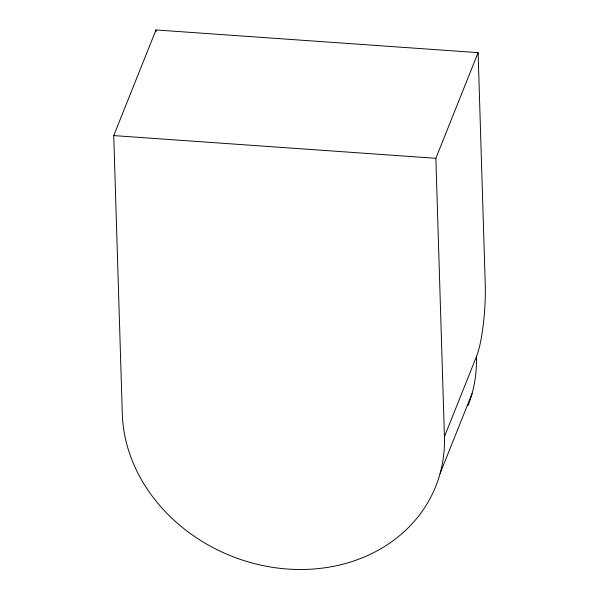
<?xml version="1.0" encoding="UTF-8"?>
<svg xmlns="http://www.w3.org/2000/svg" width="599" height="599" viewBox="0 0 599 599"><rect width="100%" height="100%" fill="white"/><g stroke="black" fill="none" stroke-linecap="round" stroke-linejoin="round"><path stroke-width="0.9" d="M476.422 356.697L444.436 436.678A164.148 140.705 21.8 0 1 287.805 569.05A164.148 140.705 21.8 0 1 122.316 413.984L113.728 135.599L155.987 29.95L478.107 52.645L485.242 284.023A53.685 9.681 -86 0 1 476.422 356.697A164.148 140.705 21.8 0 1 468.014 405.718M444.436 436.678L435.855 158.301L478.107 52.645M440.093 473.487L472.087 393.513M113.728 135.599L435.855 158.301M155.987 29.95L156.047 31.814"/></g></svg>
